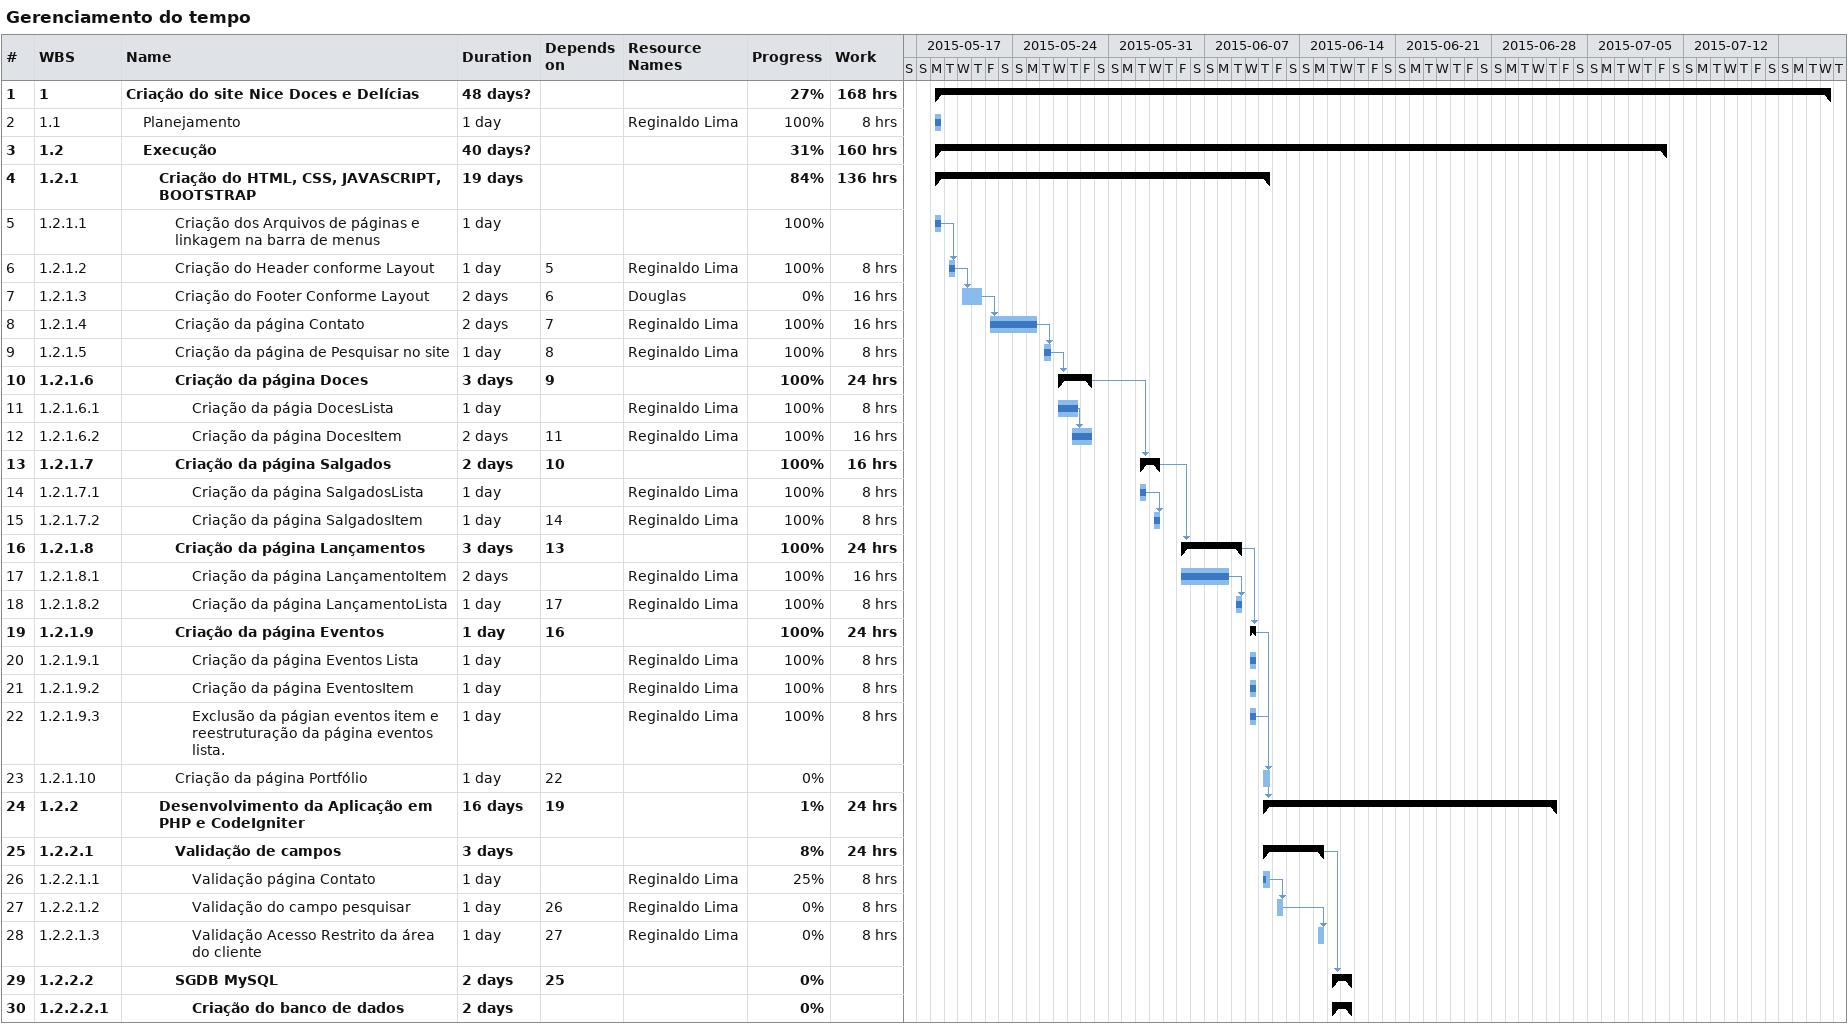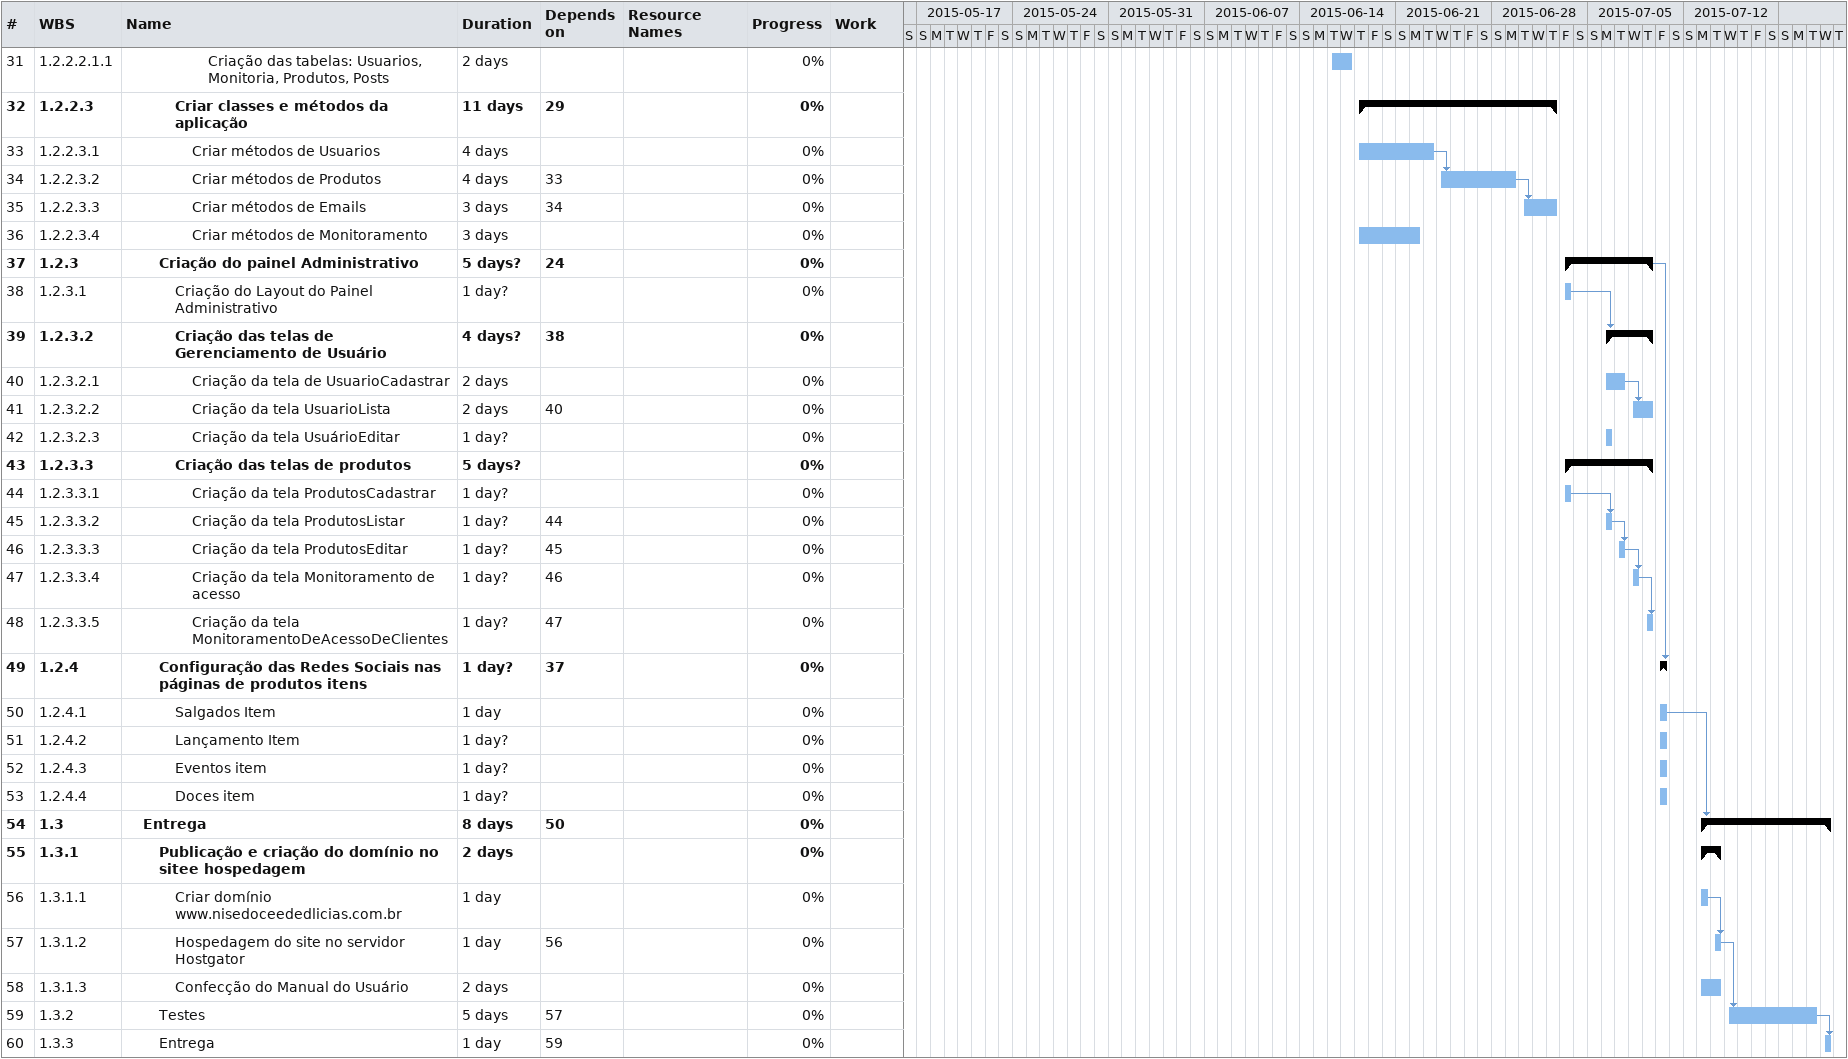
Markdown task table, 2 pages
Gerenciamento do tempo

| ID | WBS | Task | Duration | Start | Finish | Predecessors | Resources | % complete | Work (h) |
|---|---|---|---|---|---|---|---|---|---|
| 1 | 1 | **Criação do site Nice Doces e Delícias** | 48d? | 2015-05-18 | 2015-07-22 |  |  | 27 | 168 |
| 2 | 1.1 | Planejamento | 1d | 2015-05-18 | 2015-05-18 |  | Reginaldo Lima | 100 | 8 |
| 3 | 1.2 | **Execução** | 40d? | 2015-05-18 | 2015-07-10 |  |  | 31 | 160 |
| 4 | 1.2.1 | **Criação do HTML, CSS, JAVASCRIPT, BOOTSTRAP** | 19d | 2015-05-18 | 2015-06-11 |  |  | 84 | 136 |
| 5 | 1.2.1.1 | Criação dos Arquivos de páginas e linkagem na barra de menus | 1d | 2015-05-18 | 2015-05-18 |  |  | 100 |  |
| 6 | 1.2.1.2 | Criação do Header conforme Layout | 1d | 2015-05-19 | 2015-05-19 | 5 | Reginaldo Lima | 100 | 8 |
| 7 | 1.2.1.3 | Criação do Footer Conforme Layout | 2d | 2015-05-20 | 2015-05-21 | 6 | Douglas | 0 | 16 |
| 8 | 1.2.1.4 | Criação da página Contato | 2d | 2015-05-22 | 2015-05-25 | 7 | Reginaldo Lima | 100 | 16 |
| 9 | 1.2.1.5 | Criação da página de Pesquisar no site | 1d | 2015-05-26 | 2015-05-26 | 8 | Reginaldo Lima | 100 | 8 |
| 10 | 1.2.1.6 | **Criação da página Doces** | 3d | 2015-05-27 | 2015-05-29 | 9 |  | 100 | 24 |
| 11 | 1.2.1.6.1 | Criação da págia DocesLista | 1d | 2015-05-27 | 2015-05-28 |  | Reginaldo Lima | 100 | 8 |
| 12 | 1.2.1.6.2 | Criação da página DocesItem | 2d | 2015-05-28 | 2015-05-29 | 11 | Reginaldo Lima | 100 | 16 |
| 13 | 1.2.1.7 | **Criação da página Salgados** | 2d | 2015-06-02 | 2015-06-03 | 10 |  | 100 | 16 |
| 14 | 1.2.1.7.1 | Criação da página SalgadosLista | 1d | 2015-06-02 | 2015-06-02 |  | Reginaldo Lima | 100 | 8 |
| 15 | 1.2.1.7.2 | Criação da página SalgadosItem | 1d | 2015-06-03 | 2015-06-03 | 14 | Reginaldo Lima | 100 | 8 |
| 16 | 1.2.1.8 | **Criação da página Lançamentos** | 3d | 2015-06-05 | 2015-06-09 | 13 |  | 100 | 24 |
| 17 | 1.2.1.8.1 | Criação da página LançamentoItem | 2d | 2015-06-05 | 2015-06-08 |  | Reginaldo Lima | 100 | 16 |
| 18 | 1.2.1.8.2 | Criação da página LançamentoLista | 1d | 2015-06-09 | 2015-06-09 | 17 | Reginaldo Lima | 100 | 8 |
| 19 | 1.2.1.9 | **Criação da página Eventos** | 1d | 2015-06-10 | 2015-06-10 | 16 |  | 100 | 24 |
| 20 | 1.2.1.9.1 | Criação da página Eventos Lista | 1d | 2015-06-10 | 2015-06-10 |  | Reginaldo Lima | 100 | 8 |
| 21 | 1.2.1.9.2 | Criação da página EventosItem | 1d | 2015-06-10 | 2015-06-10 |  | Reginaldo Lima | 100 | 8 |
| 22 | 1.2.1.9.3 | Exclusão da págian eventos item e reestruturação da página eventos lista. | 1d | 2015-06-10 | 2015-06-10 |  | Reginaldo Lima | 100 | 8 |
| 23 | 1.2.1.10 | Criação da página Portfólio | 1d | 2015-06-11 | 2015-06-11 | 22 |  | 0 |  |
| 24 | 1.2.2 | **Desenvolvimento da Aplicação em PHP e CodeIgniter** | 16d | 2015-06-11 | 2015-07-02 | 19 |  | 1 | 24 |
| 25 | 1.2.2.1 | **Validação de campos** | 3d | 2015-06-11 | 2015-06-15 |  |  | 8 | 24 |
| 26 | 1.2.2.1.1 | Validação página Contato | 1d | 2015-06-11 | 2015-06-11 |  | Reginaldo Lima | 25 | 8 |
| 27 | 1.2.2.1.2 | Validação do campo pesquisar | 1d | 2015-06-12 | 2015-06-12 | 26 | Reginaldo Lima | 0 | 8 |
| 28 | 1.2.2.1.3 | Validação Acesso Restrito da área do cliente | 1d | 2015-06-15 | 2015-06-15 | 27 | Reginaldo Lima | 0 | 8 |
| 29 | 1.2.2.2 | **SGDB MySQL** | 2d | 2015-06-16 | 2015-06-17 | 25 |  | 0 |  |
| 30 | 1.2.2.2.1 | **Criação do banco de dados** | 2d | 2015-06-16 | 2015-06-17 |  |  | 0 |  |
| 31 | 1.2.2.2.1.1 | Criação das tabelas: Usuarios, Monitoria, Produtos, Posts | 2d | 2015-06-16 | 2015-06-17 |  |  | 0 |  |
| 32 | 1.2.2.3 | **Criar classes e métodos da aplicação** | 11d | 2015-06-18 | 2015-07-02 | 29 |  | 0 |  |
| 33 | 1.2.2.3.1 | Criar métodos de Usuarios | 4d | 2015-06-18 | 2015-06-23 |  |  | 0 |  |
| 34 | 1.2.2.3.2 | Criar métodos de Produtos | 4d | 2015-06-24 | 2015-06-29 | 33 |  | 0 |  |
| 35 | 1.2.2.3.3 | Criar métodos de Emails | 3d | 2015-06-30 | 2015-07-02 | 34 |  | 0 |  |
| 36 | 1.2.2.3.4 | Criar métodos de Monitoramento | 3d | 2015-06-18 | 2015-06-22 |  |  | 0 |  |
| 37 | 1.2.3 | **Criação do painel Administrativo** | 5d? | 2015-07-03 | 2015-07-09 | 24 |  | 0 |  |
| 38 | 1.2.3.1 | Criação do Layout do Painel Administrativo | 1d? | 2015-07-03 | 2015-07-03 |  |  | 0 |  |
| 39 | 1.2.3.2 | **Criação das telas de Gerenciamento de Usuário** | 4d? | 2015-07-06 | 2015-07-09 | 38 |  | 0 |  |
| 40 | 1.2.3.2.1 | Criação da tela de UsuarioCadastrar | 2d | 2015-07-06 | 2015-07-07 |  |  | 0 |  |
| 41 | 1.2.3.2.2 | Criação da tela UsuarioLista | 2d | 2015-07-08 | 2015-07-09 | 40 |  | 0 |  |
| 42 | 1.2.3.2.3 | Criação da tela UsuárioEditar | 1d? | 2015-07-06 | 2015-07-06 |  |  | 0 |  |
| 43 | 1.2.3.3 | **Criação das telas de produtos** | 5d? | 2015-07-03 | 2015-07-09 |  |  | 0 |  |
| 44 | 1.2.3.3.1 | Criação da tela ProdutosCadastrar | 1d? | 2015-07-03 | 2015-07-03 |  |  | 0 |  |
| 45 | 1.2.3.3.2 | Criação da tela ProdutosListar | 1d? | 2015-07-06 | 2015-07-06 | 44 |  | 0 |  |
| 46 | 1.2.3.3.3 | Criação da tela ProdutosEditar | 1d? | 2015-07-07 | 2015-07-07 | 45 |  | 0 |  |
| 47 | 1.2.3.3.4 | Criação da tela Monitoramento de acesso | 1d? | 2015-07-08 | 2015-07-08 | 46 |  | 0 |  |
| 48 | 1.2.3.3.5 | Criação da tela MonitoramentoDeAcessoDeClientes | 1d? | 2015-07-09 | 2015-07-09 | 47 |  | 0 |  |
| 49 | 1.2.4 | **Configuração das Redes Sociais nas páginas de produtos itens** | 1d? | 2015-07-10 | 2015-07-10 | 37 |  | 0 |  |
| 50 | 1.2.4.1 | Salgados Item | 1d | 2015-07-10 | 2015-07-10 |  |  | 0 |  |
| 51 | 1.2.4.2 | Lançamento Item | 1d? | 2015-07-10 | 2015-07-10 |  |  | 0 |  |
| 52 | 1.2.4.3 | Eventos item | 1d? | 2015-07-10 | 2015-07-10 |  |  | 0 |  |
| 53 | 1.2.4.4 | Doces item | 1d? | 2015-07-10 | 2015-07-10 |  |  | 0 |  |
| 54 | 1.3 | **Entrega** | 8d | 2015-07-13 | 2015-07-22 | 50 |  | 0 |  |
| 55 | 1.3.1 | **Publicação e criação do domínio no sitee hospedagem** | 2d | 2015-07-13 | 2015-07-14 |  |  | 0 |  |
| 56 | 1.3.1.1 | Criar domínio www.nisedoceededlicias.com.br | 1d | 2015-07-13 | 2015-07-13 |  |  | 0 |  |
| 57 | 1.3.1.2 | Hospedagem do site no servidor Hostgator | 1d | 2015-07-14 | 2015-07-14 | 56 |  | 0 |  |
| 58 | 1.3.1.3 | Confecção do Manual do Usuário | 2d | 2015-07-13 | 2015-07-14 |  |  | 0 |  |
| 59 | 1.3.2 | Testes | 5d | 2015-07-15 | 2015-07-21 | 57 |  | 0 |  |
| 60 | 1.3.3 | Entrega | 1d | 2015-07-22 | 2015-07-22 | 59 |  | 0 |  |
